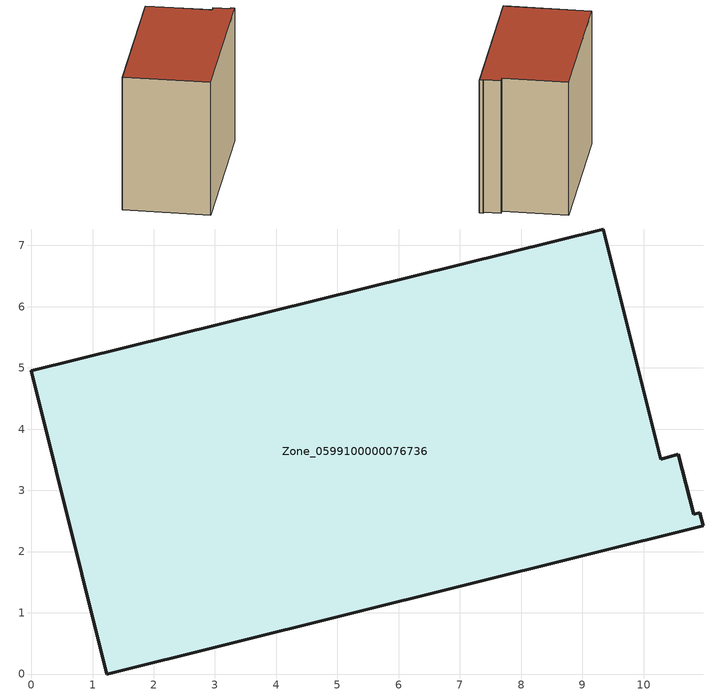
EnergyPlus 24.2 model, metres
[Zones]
Zone_0599100000076736
 floor ground (C_G): 10.28,3.51 10.57,3.59 10.82,2.61 10.92,2.63 10.97,2.42 1.23,0 0,4.95 9.34,7.27 z0
 wall outside (C_F): 1.23,0 10.97,2.42 10.92,2.63 10.82,2.61 10.57,3.59 10.28,3.51 9.34,7.27 0,4.95 1.23,0 z0:8.38
 roof outside (C_R): 9.34,7.27 0,4.95 1.23,0 10.97,2.42 10.92,2.63 10.82,2.61 10.57,3.59 10.28,3.51 z8.38
[BUILDING]
Pand.0599100000076736: North Axis=0; Terrain=City; Loads Convergence Tolerance Value=0.04; Temperature Convergence Tolerance Value=0.4; Solar Distribution=FullExterior; Maximum Number of Warmup Days=25; Minimum Number of Warmup Days=1
[Site:Location]
Rotterdam.The.Hague.AP_ZH_NLD Design_Conditions: Latitude=51.96; Longitude=4.45; Time Zone=1; Elevation=-4.5
[SITE:GROUNDTEMPERATURE:BUILDINGSURFACE]
18, 18, 18, 18, 18, 18, 18, 18, 18, 18, 18, 18
[MATERIAL] Thermal Absorptance=0.9; Solar Absorptance=0.7; Visible Absorptance=0.7
Name | Roughness | Thickness | Conductivity | Density | Specific Heat
G.TI.1975-1991 | MediumSmooth | 0.15 | 0.288461 | 540 | 1210
F.TI.1975-1991 | Rough | 0.3 | 0.230769 | 1920 | 840
R.TI.1975-1991 | MediumRough | 0.2 | 0.153846 | 1500 | 1000
[CONSTRUCTION]
C_G: G.TI.1975-1991
C_F: F.TI.1975-1991
C_R: R.TI.1975-1991
[ZONE]
Zone_0599100000076736: Type=1; Multiplier=1; Ceiling Height=Autocalculate; Volume=Autocalculate; Floor Area=autocalculate; Part of Total Floor Area=Yes
[ZONEINFILTRATION:DESIGNFLOWRATE]
Infil_Zone_0599100000076736: Zone or ZoneList or Space or SpaceList=Zone_0599100000076736; Schedule=AlwaysOn; Design Flow Rate Calculation Method=Flow/Area; Flow Rate per Floor Area=0.003; Constant Term Coefficient=1; Temperature Term Coefficient=0; Velocity Term Coefficient=0; Velocity Squared Term Coefficient=0
[HVACTEMPLATE:ZONE:IDEALLOADSAIRSYSTEM]
Zone_0599100000076736: Maximum Heating Supply Air Temperature=50; Minimum Cooling Supply Air Temperature=13; Maximum Heating Supply Air Humidity Ratio=0.0156; Minimum Cooling Supply Air Humidity Ratio=0.0077; Heating Limit=NoLimit; Cooling Limit=NoLimit; Dehumidification Control Type=ConstantSensibleHeatRatio; Cooling Sensible Heat Ratio=0.7; Dehumidification Setpoint=60; Humidification Control Type=None; Humidification Setpoint=30; Outdoor Air Method=None; Outdoor Air Flow Rate per Person=0.00944; Outdoor Air Flow Rate per Zone Floor Area=0; Outdoor Air Flow Rate per Zone=0; Demand Controlled Ventilation Type=None; Outdoor Air Economizer Type=NoEconomizer; Heat Recovery Type=None; Sensible Heat Recovery Effectiveness=0.7; Latent Heat Recovery Effectiveness=0.65
[ZONECONTROL:THERMOSTAT]
ThermostatControl_Zone_0599100000076736: Zone or ZoneList=Zone_0599100000076736; Control Type Schedule=DualSetpointControlType; Control 1=Thermostat_Zone_0599100000076736; Temperature Difference Between Cutout And Setpoint=0
[THERMOSTATSETPOINT:DUALSETPOINT]
Thermostat_Zone_0599100000076736: Heating Setpoint Temperature Schedule=HeatingSetpoint_Zone_0599100000076736; Cooling Setpoint Temperature Schedule=CoolingSetpoint_Zone_0599100000076736
[SCHEDULE:COMPACT]
HeatingSetpoint_Zone_0599100000076736: Through: 12/31, For: AllDays, Until: 24:00, 21
CoolingSetpoint_Zone_0599100000076736: Through: 12/31, For: AllDays, Until: 24:00, 24
DualSetpointControlType: Through: 12/31, For: AllDays, Until: 24:00, 4
AlwaysOn: Through: 12/31, For: AllDays, Until: 24:00, 1
